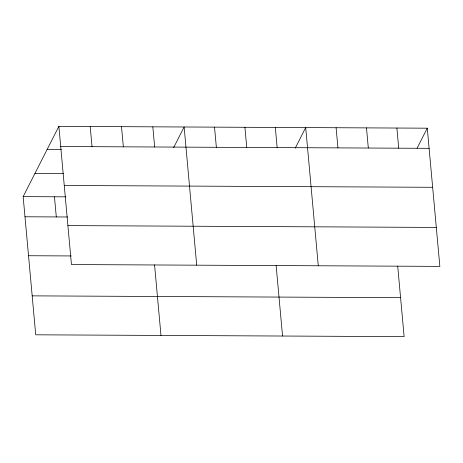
<?xml version="1.0" encoding="UTF-8"?>
<svg xmlns="http://www.w3.org/2000/svg" width="463" height="463" viewBox="0 0 463 463"><rect width="100%" height="100%" fill="white"/><g stroke="black" fill="none" stroke-linecap="round" stroke-linejoin="round"><path stroke-width="0.69" d="M397.711 266.144L404.124 336.63L35.726 334.813L23.15 196.625L58.876 126.37L427.274 128.187L439.85 266.375L71.452 264.558L58.876 126.37M173.654 147.599L184.129 126.989L196.706 265.177M295.22 148.195L305.702 127.585L318.278 265.774M417.122 148.148L427.274 128.187M60.711 146.522L429.108 148.339M47.087 149.555L61.319 149.624M34.939 173.446L63.408 173.584M64.259 185.478L432.65 187.289M23.15 196.625L65.85 196.839M24.985 216.777L67.685 216.991M67.911 225.608L436.302 227.42M28.527 255.732L71.227 255.941M32.178 295.863L400.576 297.674M396.884 128.037L398.712 148.189M366.488 127.886L368.322 148.038M336.097 127.736L337.932 147.888M275.311 127.435L277.146 147.587M276.139 265.548L282.552 336.028M244.915 127.284L246.75 147.437M214.525 127.14L216.36 147.292M152.819 126.833L154.654 146.985M154.567 264.946L160.979 335.432M121.503 126.677L123.337 146.829M90.192 126.526L92.027 146.678M54.466 196.781L56.295 216.933"/></g></svg>
